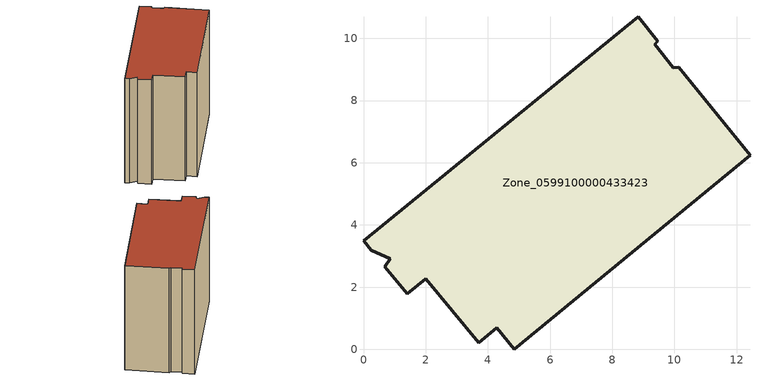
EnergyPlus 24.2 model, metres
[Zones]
Zone_0599100000433423
 floor ground (C_G): 9.97,9.05 10.14,9.08 12.43,6.24 4.85,0 4.28,0.7 3.7,0.22 2.01,2.28 1.41,1.79 0.68,2.66 0.86,2.91 0.25,3.19 0,3.49 8.84,10.7 9.47,9.92 9.37,9.81 z0
 wall outside (C_F): 9.37,9.81 9.47,9.92 8.84,10.7 0,3.49 0.25,3.19 0.86,2.91 0.68,2.66 1.41,1.79 2.01,2.28 3.7,0.22 4.28,0.7 4.85,0 12.43,6.24 10.14,9.08 9.97,9.05 9.37,9.81 z0:9.95
 roof outside (C_R): 10.14,9.08 9.97,9.05 9.37,9.81 9.47,9.92 8.84,10.7 0,3.49 0.25,3.19 0.86,2.91 0.68,2.66 1.41,1.79 2.01,2.28 3.7,0.22 4.28,0.7 4.85,0 12.43,6.24 z9.95
[BUILDING]
Pand.0599100000433423: North Axis=0; Terrain=City; Loads Convergence Tolerance Value=0.04; Temperature Convergence Tolerance Value=0.4; Solar Distribution=FullExterior; Maximum Number of Warmup Days=25; Minimum Number of Warmup Days=1
[Site:Location]
Rotterdam.The.Hague.AP_ZH_NLD Design_Conditions: Latitude=51.96; Longitude=4.45; Time Zone=1; Elevation=-4.5
[SITE:GROUNDTEMPERATURE:BUILDINGSURFACE]
18, 18, 18, 18, 18, 18, 18, 18, 18, 18, 18, 18
[MATERIAL] Thermal Absorptance=0.9; Solar Absorptance=0.7; Visible Absorptance=0.7
Name | Roughness | Thickness | Conductivity | Density | Specific Heat
G.TI.1946 | MediumSmooth | 0.15 | 1 | 540 | 1210
F.TI.1946 | Rough | 0.3 | 0.857143 | 1920 | 840
R.TI.1946 | MediumRough | 0.2 | 0.1 | 1500 | 1000
[CONSTRUCTION]
C_G: G.TI.1946
C_F: F.TI.1946
C_R: R.TI.1946
[ZONE]
Zone_0599100000433423: Type=1; Multiplier=1; Ceiling Height=Autocalculate; Volume=Autocalculate; Floor Area=autocalculate; Part of Total Floor Area=Yes
[ZONEINFILTRATION:DESIGNFLOWRATE]
Infil_Zone_0599100000433423: Zone or ZoneList or Space or SpaceList=Zone_0599100000433423; Schedule=AlwaysOn; Design Flow Rate Calculation Method=Flow/Area; Flow Rate per Floor Area=0.003; Constant Term Coefficient=1; Temperature Term Coefficient=0; Velocity Term Coefficient=0; Velocity Squared Term Coefficient=0
[HVACTEMPLATE:ZONE:IDEALLOADSAIRSYSTEM]
Zone_0599100000433423: Maximum Heating Supply Air Temperature=50; Minimum Cooling Supply Air Temperature=13; Maximum Heating Supply Air Humidity Ratio=0.0156; Minimum Cooling Supply Air Humidity Ratio=0.0077; Heating Limit=NoLimit; Cooling Limit=NoLimit; Dehumidification Control Type=ConstantSensibleHeatRatio; Cooling Sensible Heat Ratio=0.7; Dehumidification Setpoint=60; Humidification Control Type=None; Humidification Setpoint=30; Outdoor Air Method=None; Outdoor Air Flow Rate per Person=0.00944; Outdoor Air Flow Rate per Zone Floor Area=0; Outdoor Air Flow Rate per Zone=0; Demand Controlled Ventilation Type=None; Outdoor Air Economizer Type=NoEconomizer; Heat Recovery Type=None; Sensible Heat Recovery Effectiveness=0.7; Latent Heat Recovery Effectiveness=0.65
[ZONECONTROL:THERMOSTAT]
ThermostatControl_Zone_0599100000433423: Zone or ZoneList=Zone_0599100000433423; Control Type Schedule=DualSetpointControlType; Control 1=Thermostat_Zone_0599100000433423; Temperature Difference Between Cutout And Setpoint=0
[THERMOSTATSETPOINT:DUALSETPOINT]
Thermostat_Zone_0599100000433423: Heating Setpoint Temperature Schedule=HeatingSetpoint_Zone_0599100000433423; Cooling Setpoint Temperature Schedule=CoolingSetpoint_Zone_0599100000433423
[SCHEDULE:COMPACT]
HeatingSetpoint_Zone_0599100000433423: Through: 12/31, For: AllDays, Until: 24:00, 21
CoolingSetpoint_Zone_0599100000433423: Through: 12/31, For: AllDays, Until: 24:00, 24
DualSetpointControlType: Through: 12/31, For: AllDays, Until: 24:00, 4
AlwaysOn: Through: 12/31, For: AllDays, Until: 24:00, 1
